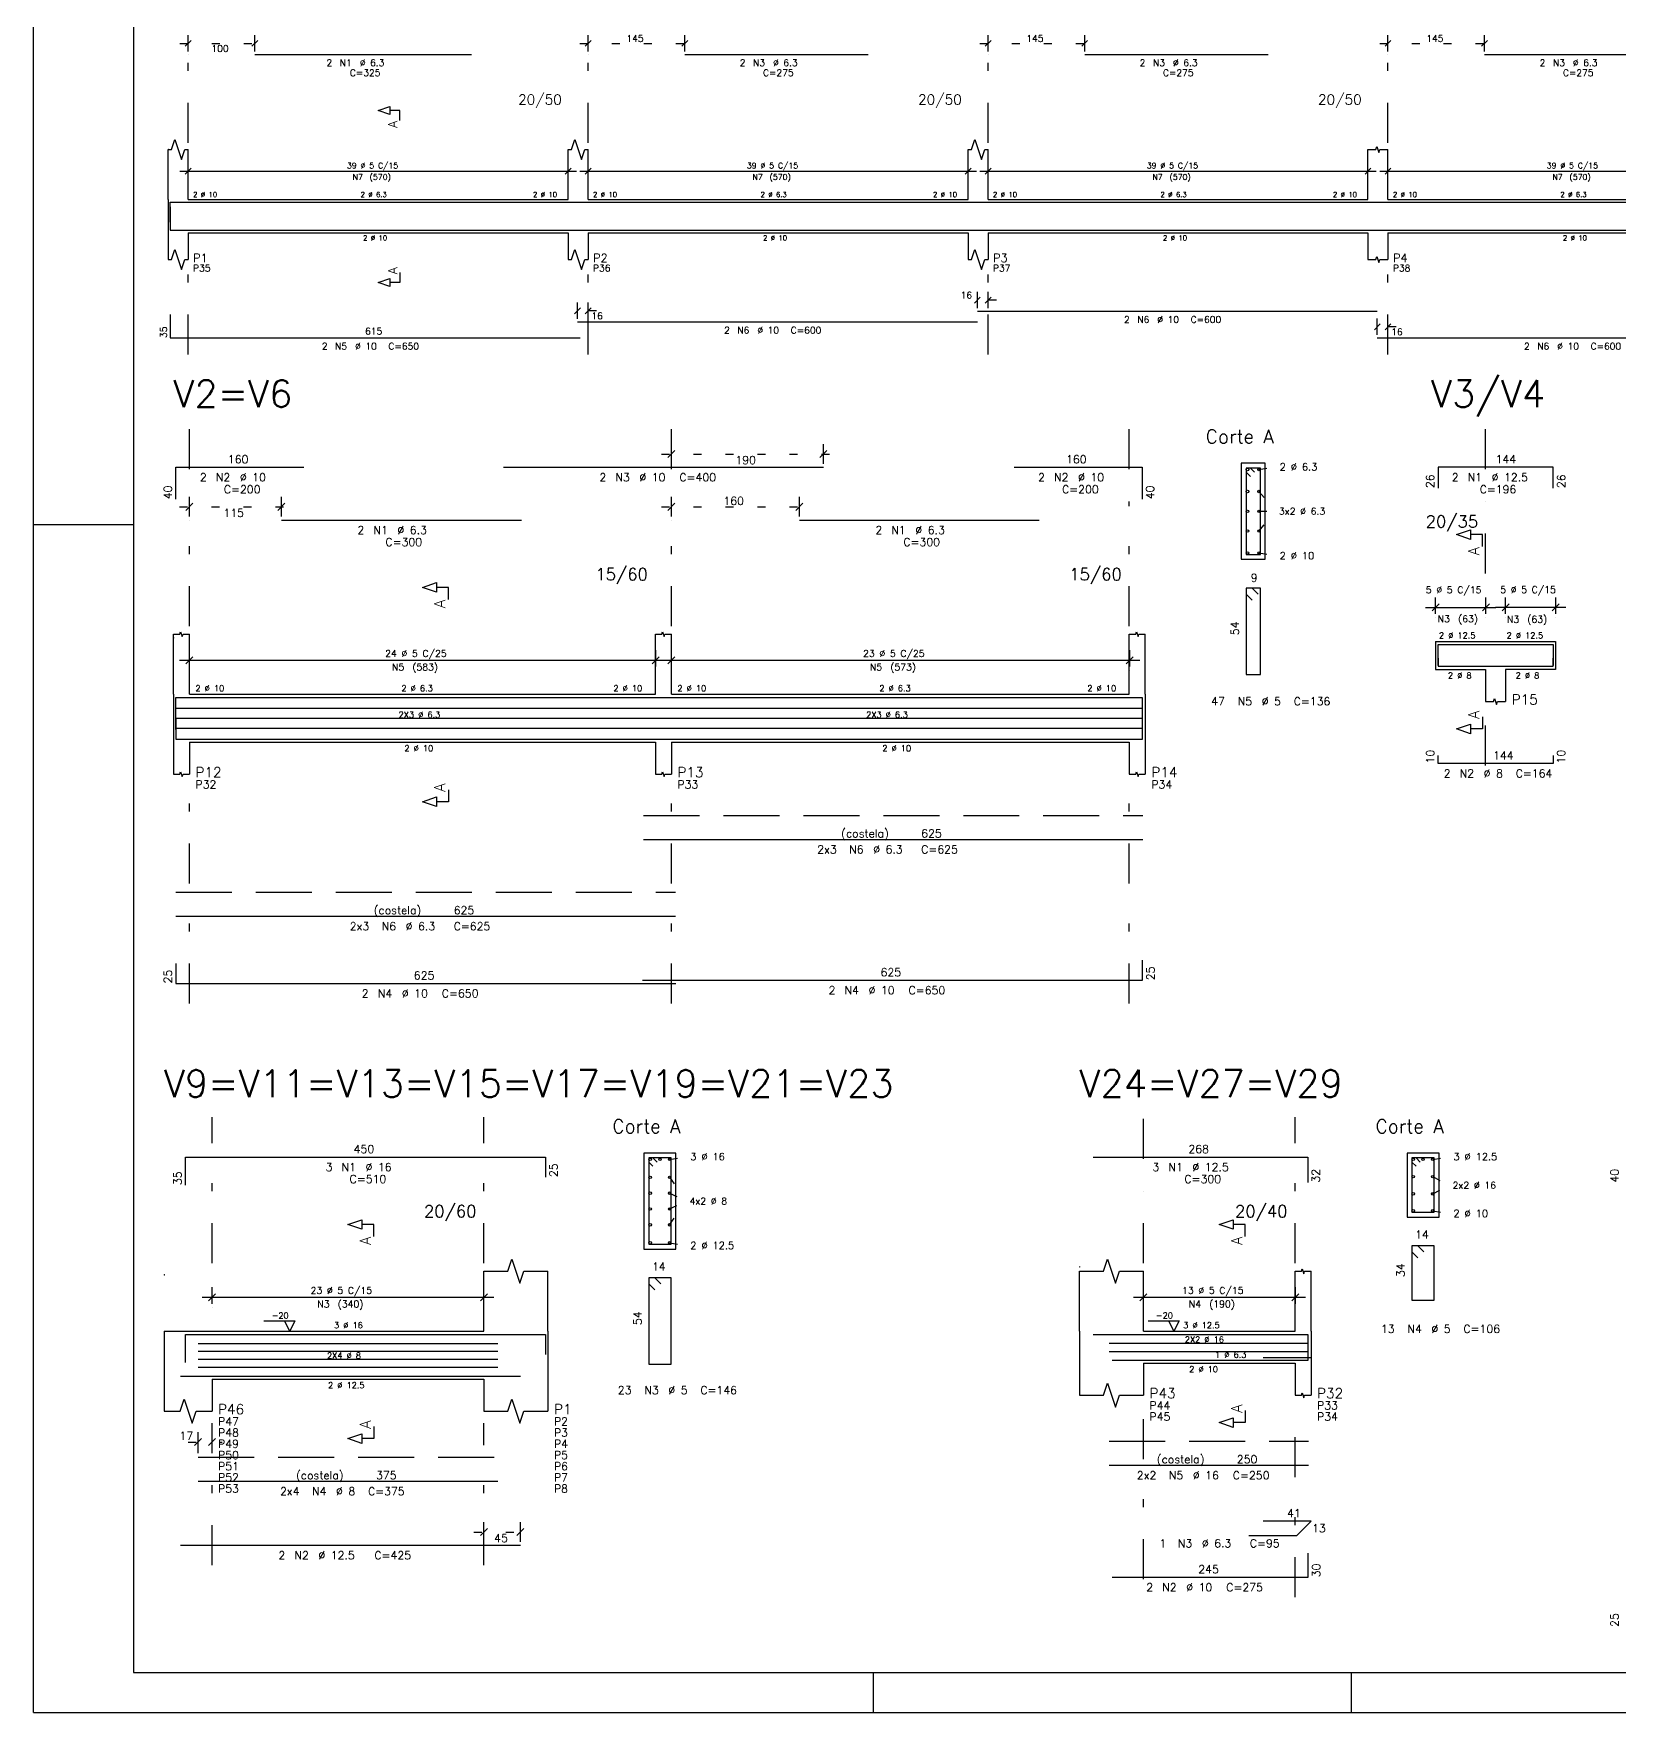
# Model space of a CAD drawing. Extents: x 797 to 1056, y -75 to 15.
# Drawn here: x 908.06 to 927.89, y -26.56 to -5.58 of the extents above; entities that cross this region are included whole.
import ezdxf

# ---------------------------------------------------------------- set-up
doc = ezdxf.new("R2010")
doc.units = 0
doc.header["$MEASUREMENT"] = 0
for name, pattern in [('ESTILO_TQS_0001', [1, 0.7, -0.3]), ('ESTILO_TQS_0002', [0.4, 0.1, -0.3]), ('ESTILO_TQS_0003', [1.5, 0.5, -0.4, 0.1, -0.5])]:
    doc.linetypes.add(name, pattern=pattern)
for name, color, linetype in [('06', 6, 'CONTINUOUS'), ('1', 2, 'CONTINUOUS'), ('13', 13, 'CONTINUOUS'), ('2', 4, 'CONTINUOUS'), ('3', 8, 'CONTINUOUS'), ('4', 1, 'CONTINUOUS'), ('5', 5, 'CONTINUOUS'), ('8', 8, 'CONTINUOUS'), ('CERCADURA', 7, 'CONTINUOUS')]:
    doc.layers.add(name, color=color, linetype=linetype)
doc.styles.get("Standard").update_dxf_attribs({"font": 'ROMANS.SHX'})

msp = doc.modelspace()

# ---------------------------------------------------------------- linework, layer by layer
at = {"layer": '06'}
for p, q in [((909.31, 14.987), (909.31, -26.063)), ((909.31, -26.063), (967.01, -26.063))]:
    msp.add_line(p, q, dxfattribs=at)
at = {"layer": '1', "linetype": 'Continuous'}
for p, q in [((909.743, -7.653), (909.743, -7.028)), ((909.993, -7.653), (909.993, -7.028)), ((914.743, -7.653), (914.743, -7.028)), ((914.993, -7.653), (914.993, -7.028)), ((919.743, -7.653), (919.743, -7.028)), ((919.993, -7.653), (919.993, -7.028)), ((924.743, -7.653), (924.743, -7.028)), ((924.993, -7.653), (924.993, -7.028)), ((909.743, -7.653), (909.743, -8.069)), ((909.993, -7.653), (914.743, -7.653)), ((914.993, -7.653), (919.743, -7.653)), ((919.993, -7.653), (924.743, -7.653)), ((924.993, -7.653), (929.743, -7.653)), ((909.743, -8.069), (909.743, -8.403)), ((909.993, -8.069), (914.743, -8.069)), ((909.993, -8.069), (909.993, -8.403)), ((914.743, -8.069), (914.743, -8.403)), ((914.993, -8.069), (919.743, -8.069)), ((914.993, -8.069), (914.993, -8.403)), ((919.743, -8.069), (919.743, -8.403)), ((919.993, -8.069), (924.743, -8.069)), ((919.993, -8.069), (919.993, -8.403)), ((924.743, -8.069), (924.743, -8.403)), ((924.993, -8.069), (929.743, -8.069)), ((924.993, -8.069), (924.993, -8.403)), ((923.459, -10.949), (923.159, -10.949)), ((923.159, -10.949), (923.159, -12.149)), ((923.459, -12.149), (923.459, -10.949)), ((923.159, -12.149), (923.459, -12.149)), ((909.809, -13.836), (909.809, -13.086)), ((910.009, -13.836), (910.009, -13.086)), ((915.834, -13.836), (915.834, -13.086)), ((916.034, -13.836), (916.034, -13.086)), ((921.759, -13.836), (921.759, -13.086)), ((921.959, -13.836), (921.959, -13.086)), ((925.588, -13.176), (925.588, -13.526)), ((925.588, -13.176), (926.214, -13.176)), ((926.214, -13.176), (927.089, -13.176)), ((927.089, -13.176), (927.089, -13.526)), ((925.588, -13.526), (926.214, -13.526)), ((926.214, -13.526), (926.214, -13.926)), ((926.464, -13.526), (926.464, -13.526)), ((926.464, -13.526), (926.464, -13.926)), ((927.089, -13.526), (926.464, -13.526)), ((909.809, -13.836), (909.809, -14.436)), ((910.009, -13.836), (915.834, -13.836)), ((916.034, -13.836), (921.759, -13.836)), ((921.959, -13.836), (921.959, -14.436)), ((909.809, -14.436), (909.809, -14.836)), ((910.009, -14.436), (915.834, -14.436)), ((910.009, -14.436), (910.009, -14.836)), ((915.834, -14.436), (915.834, -14.836)), ((916.034, -14.436), (921.759, -14.436)), ((916.034, -14.436), (916.034, -14.836)), ((921.759, -14.436), (921.759, -14.836)), ((921.959, -14.436), (921.959, -14.836)), ((916.091, -19.571), (915.691, -19.571)), ((915.691, -19.571), (915.691, -20.771)), ((916.091, -20.771), (916.091, -19.571)), ((925.631, -19.571), (925.231, -19.571)), ((925.231, -19.571), (925.231, -20.371)), ((925.631, -20.371), (925.631, -19.571)), ((925.231, -20.371), (925.631, -20.371)), ((915.691, -20.771), (916.091, -20.771)), ((913.691, -21.799), (913.691, -21.049)), ((914.491, -21.799), (914.491, -21.049)), ((921.136, -21.799), (921.136, -21.049)), ((921.936, -21.799), (921.936, -21.049)), ((923.831, -21.799), (923.831, -21.049)), ((924.031, -21.799), (924.031, -21.049)), ((909.691, -21.799), (909.691, -22.399)), ((909.691, -21.799), (910.291, -21.799)), ((910.291, -21.799), (913.691, -21.799)), ((914.491, -21.799), (914.491, -22.399)), ((921.136, -21.799), (921.136, -22.199)), ((921.936, -21.799), (923.831, -21.799)), ((924.031, -21.799), (924.031, -22.199)), ((921.136, -22.199), (921.136, -22.599)), ((921.936, -22.199), (923.831, -22.199)), ((921.936, -22.199), (921.936, -22.599)), ((923.831, -22.199), (923.831, -22.599)), ((924.031, -22.199), (924.031, -22.599)), ((909.691, -22.399), (909.691, -22.799)), ((910.291, -22.399), (913.691, -22.399)), ((910.291, -22.399), (910.291, -22.799)), ((913.691, -22.399), (913.691, -22.799)), ((914.491, -22.399), (914.491, -22.799))]:
    msp.add_line(p, q, dxfattribs=at)
for points in [[(912.639, -6.665), (912.639, -6.54), (912.514, -6.54), (912.514, -6.59), (912.368, -6.54), (912.514, -6.49), (912.514, -6.54)], [(909.743, -7.028), (909.784, -7.028), (909.826, -6.903), (909.909, -7.153), (909.951, -7.028), (909.993, -7.028)], [(914.743, -7.028), (914.784, -7.028), (914.826, -6.903), (914.909, -7.153), (914.951, -7.028), (914.993, -7.028)], [(919.743, -7.028), (919.784, -7.028), (919.826, -6.903), (919.909, -7.153), (919.951, -7.028), (919.993, -7.028)], [(924.743, -7.028), (924.843, -7.028), (924.855, -6.99), (924.88, -7.065), (924.893, -7.028), (924.993, -7.028)], [(909.743, -8.403), (909.784, -8.403), (909.826, -8.278), (909.909, -8.528), (909.951, -8.403), (909.993, -8.403)], [(914.743, -8.403), (914.784, -8.403), (914.826, -8.278), (914.909, -8.528), (914.951, -8.403), (914.993, -8.403)], [(919.743, -8.403), (919.784, -8.403), (919.826, -8.278), (919.909, -8.528), (919.951, -8.403), (919.993, -8.403)], [(924.743, -8.403), (924.843, -8.403), (924.855, -8.365), (924.88, -8.44), (924.893, -8.403), (924.993, -8.403)], [(912.639, -8.563), (912.639, -8.688), (912.514, -8.688), (912.514, -8.738), (912.368, -8.688), (912.514, -8.638), (912.514, -8.688)], [(926.174, -11.991), (926.174, -11.841), (926.024, -11.841), (926.024, -11.901), (925.849, -11.841), (926.024, -11.781), (926.024, -11.841)], [(913.246, -12.651), (913.246, -12.501), (913.096, -12.501), (913.096, -12.561), (912.921, -12.501), (913.096, -12.441), (913.096, -12.501)], [(909.809, -13.086), (909.889, -13.086), (909.899, -13.056), (909.919, -13.116), (909.929, -13.086), (910.009, -13.086)], [(915.834, -13.086), (915.914, -13.086), (915.924, -13.056), (915.944, -13.116), (915.954, -13.086), (916.034, -13.086)], [(921.759, -13.086), (921.839, -13.086), (921.849, -13.056), (921.869, -13.116), (921.879, -13.086), (921.959, -13.086)], [(926.214, -13.926), (926.314, -13.926), (926.326, -13.889), (926.351, -13.964), (926.364, -13.926), (926.464, -13.926)], [(926.174, -14.119), (926.174, -14.269), (926.024, -14.269), (926.024, -14.329), (925.849, -14.269), (926.024, -14.209), (926.024, -14.269)], [(909.809, -14.836), (909.889, -14.836), (909.899, -14.806), (909.919, -14.866), (909.929, -14.836), (910.009, -14.836)], [(915.834, -14.836), (915.914, -14.836), (915.924, -14.806), (915.944, -14.866), (915.954, -14.836), (916.034, -14.836)], [(921.759, -14.836), (921.839, -14.836), (921.849, -14.806), (921.869, -14.866), (921.879, -14.836), (921.959, -14.836)], [(913.246, -15.029), (913.246, -15.179), (913.096, -15.179), (913.096, -15.239), (912.921, -15.179), (913.096, -15.119), (913.096, -15.179)], [(912.316, -20.614), (912.316, -20.464), (912.166, -20.464), (912.166, -20.524), (911.991, -20.464), (912.166, -20.404), (912.166, -20.464)], [(923.208, -20.614), (923.208, -20.464), (923.058, -20.464), (923.058, -20.524), (922.883, -20.464), (923.058, -20.404), (923.058, -20.464)], [(913.691, -21.049), (913.991, -21.049), (914.041, -20.899), (914.141, -21.199), (914.191, -21.049), (914.491, -21.049)], [(921.136, -21.049), (921.436, -21.049), (921.486, -20.899), (921.586, -21.199), (921.636, -21.049), (921.936, -21.049)], [(923.831, -21.049), (923.911, -21.049), (923.921, -21.019), (923.941, -21.079), (923.951, -21.049), (924.031, -21.049)], [(921.136, -22.599), (921.436, -22.599), (921.486, -22.449), (921.586, -22.749), (921.636, -22.599), (921.936, -22.599)], [(909.691, -22.799), (909.891, -22.799), (909.941, -22.649), (910.041, -22.949), (910.091, -22.799), (910.291, -22.799)], [(913.691, -22.799), (913.991, -22.799), (914.041, -22.649), (914.141, -22.949), (914.191, -22.799), (914.491, -22.799)], [(923.831, -22.599), (923.911, -22.599), (923.921, -22.569), (923.941, -22.629), (923.951, -22.599), (924.031, -22.599)], [(923.208, -22.791), (923.208, -22.941), (923.058, -22.941), (923.058, -23.001), (922.883, -22.941), (923.058, -22.881), (923.058, -22.941)], [(912.316, -22.991), (912.316, -23.141), (912.166, -23.141), (912.166, -23.201), (911.991, -23.141), (912.166, -23.081), (912.166, -23.141)]]:
    msp.add_lwpolyline(points, dxfattribs=at)
at = {"layer": '13', "linetype": 'Continuous'}
for centre in [(923.237, -11.027), (923.38, -11.027), (923.237, -11.301), (923.38, -11.301), (923.237, -11.549), (923.38, -11.549), (923.237, -11.796), (923.38, -11.796), (923.237, -12.07), (923.38, -12.07), (915.769, -19.65), (915.891, -19.65), (916.012, -19.65), (925.309, -19.65), (925.431, -19.65), (925.552, -19.65), (915.769, -19.874), (916.012, -19.874), (925.309, -19.866), (925.552, -19.866), (915.769, -20.072), (916.012, -20.072), (925.309, -20.081), (925.552, -20.081), (915.769, -20.27), (916.012, -20.27), (925.309, -20.293), (925.552, -20.293), (915.769, -20.468), (916.012, -20.468), (915.769, -20.693), (916.012, -20.693)]:
    msp.add_circle(centre, 0.016, dxfattribs=at)
at = {"layer": '2', "linetype": 'Continuous'}
for p, q in [((909.956, -5.737), (910.03, -5.664)), ((909.993, -5.801), (909.993, -5.596)), ((910.789, -5.737), (910.863, -5.664)), ((910.826, -5.801), (910.826, -5.596)), ((914.956, -5.737), (915.03, -5.664)), ((914.993, -5.801), (914.993, -5.596)), ((916.164, -5.737), (916.238, -5.664)), ((916.201, -5.801), (916.201, -5.596)), ((919.956, -5.737), (920.03, -5.664)), ((919.993, -5.801), (919.993, -5.596)), ((921.164, -5.737), (921.238, -5.664)), ((921.201, -5.801), (921.201, -5.596)), ((924.956, -5.737), (925.03, -5.664)), ((924.993, -5.801), (924.993, -5.596)), ((926.164, -5.737), (926.238, -5.664)), ((926.201, -5.801), (926.201, -5.596)), ((909.993, -5.842), (909.993, -5.842)), ((910.826, -5.842), (910.826, -5.842)), ((914.993, -5.842), (914.993, -5.842)), ((916.201, -5.842), (916.201, -5.842)), ((919.993, -5.842), (919.993, -5.842)), ((921.201, -5.842), (921.201, -5.842)), ((924.993, -5.842), (924.993, -5.842)), ((926.201, -5.842), (926.201, -5.842)), ((909.889, -7.298), (914.847, -7.298)), ((909.956, -7.335), (910.03, -7.262)), ((909.993, -7.365), (909.993, -7.194)), ((914.706, -7.335), (914.78, -7.262)), ((914.743, -7.365), (914.743, -7.194)), ((914.889, -7.298), (919.847, -7.298)), ((914.956, -7.335), (915.03, -7.262)), ((914.993, -7.365), (914.993, -7.194)), ((919.706, -7.335), (919.78, -7.262)), ((919.743, -7.365), (919.743, -7.194)), ((919.889, -7.298), (924.847, -7.298)), ((919.956, -7.335), (920.03, -7.262)), ((919.993, -7.365), (919.993, -7.194)), ((924.706, -7.335), (924.78, -7.262)), ((924.743, -7.365), (924.743, -7.194)), ((924.889, -7.298), (929.847, -7.298)), ((924.956, -7.335), (925.03, -7.262)), ((924.993, -7.365), (924.993, -7.194)), ((909.993, -7.407), (909.993, -7.407)), ((914.743, -7.407), (914.743, -7.407)), ((914.993, -7.407), (914.993, -7.407)), ((919.743, -7.407), (919.743, -7.407)), ((919.993, -7.407), (919.993, -7.407)), ((924.743, -7.407), (924.743, -7.407)), ((924.993, -7.407), (924.993, -7.407)), ((909.768, -7.936), (909.768, -7.686)), ((909.768, -7.686), (911.184, -7.686)), ((909.768, -7.744), (909.768, -8.036)), ((910.826, -7.686), (913.534, -7.686)), ((913.198, -7.686), (916.532, -7.686)), ((916.201, -7.686), (918.493, -7.686)), ((918.199, -7.686), (921.532, -7.686)), ((921.201, -7.686), (923.493, -7.686)), ((923.198, -7.686), (926.532, -7.686)), ((926.201, -7.686), (928.493, -7.686)), ((909.768, -8.036), (914.893, -8.036)), ((914.859, -8.036), (919.859, -8.036)), ((919.859, -8.036), (924.859, -8.036)), ((924.859, -8.036), (929.859, -8.036)), ((919.859, -9.011), (919.859, -8.807)), ((919.993, -9.011), (919.993, -8.807)), ((914.896, -9.007), (914.823, -9.081)), ((914.859, -9.144), (914.859, -8.94)), ((915.03, -9.007), (914.956, -9.081)), ((914.993, -9.144), (914.993, -8.94)), ((919.896, -8.874), (919.823, -8.948)), ((920.03, -8.874), (919.956, -8.948)), ((914.859, -9.186), (914.859, -9.186)), ((914.993, -9.186), (914.993, -9.186)), ((919.859, -9.053), (919.859, -9.053)), ((919.993, -9.053), (919.993, -9.053)), ((924.896, -9.207), (924.823, -9.281)), ((924.859, -9.344), (924.859, -9.14)), ((925.03, -9.207), (924.956, -9.281)), ((924.993, -9.344), (924.993, -9.14)), ((924.859, -9.386), (924.859, -9.386)), ((924.993, -9.386), (924.993, -9.386)), ((915.99, -10.878), (916.078, -10.789)), ((916.034, -10.954), (916.034, -10.709)), ((917.89, -10.878), (917.978, -10.789)), ((917.934, -10.954), (917.934, -10.709)), ((916.034, -11.004), (916.034, -11.004)), ((917.934, -11.004), (917.934, -11.004)), ((909.965, -11.538), (910.053, -11.449)), ((910.009, -11.614), (910.009, -11.369)), ((911.115, -11.538), (911.203, -11.449)), ((911.159, -11.614), (911.159, -11.369)), ((915.99, -11.538), (916.078, -11.449)), ((916.034, -11.614), (916.034, -11.369)), ((917.59, -11.538), (917.678, -11.449)), ((917.634, -11.614), (917.634, -11.369)), ((910.009, -11.664), (910.009, -11.664)), ((911.159, -11.664), (911.159, -11.664)), ((916.034, -11.664), (916.034, -11.664)), ((917.634, -11.664), (917.634, -11.664)), ((925.463, -12.751), (926.343, -12.751)), ((925.544, -12.795), (925.632, -12.707)), ((925.588, -12.831), (925.588, -12.626)), ((926.174, -12.795), (926.262, -12.707)), ((926.218, -12.831), (926.218, -12.626)), ((927.215, -12.751), (926.339, -12.751)), ((926.508, -12.707), (926.419, -12.795)), ((926.464, -12.831), (926.464, -12.626)), ((927.134, -12.707), (927.045, -12.795)), ((927.09, -12.831), (927.09, -12.626)), ((925.588, -12.881), (925.588, -12.881)), ((926.218, -12.881), (926.218, -12.881)), ((926.464, -12.881), (926.464, -12.881)), ((927.09, -12.881), (927.09, -12.881)), ((909.884, -13.411), (915.964, -13.411)), ((909.965, -13.455), (910.053, -13.367)), ((910.009, -13.491), (910.009, -13.286)), ((915.795, -13.455), (915.883, -13.367)), ((915.839, -13.491), (915.839, -13.286)), ((915.909, -13.411), (921.889, -13.411)), ((915.99, -13.455), (916.078, -13.367)), ((916.034, -13.491), (916.034, -13.286)), ((921.72, -13.455), (921.808, -13.367)), ((921.764, -13.491), (921.764, -13.286)), ((910.009, -13.541), (910.009, -13.541)), ((915.839, -13.541), (915.839, -13.541)), ((916.034, -13.541), (916.034, -13.541)), ((921.764, -13.541), (921.764, -13.541)), ((909.839, -14.276), (909.839, -13.876)), ((909.839, -13.876), (911.439, -13.876)), ((909.839, -14.012), (916.084, -14.012)), ((911.159, -13.876), (914.159, -13.876)), ((913.934, -13.876), (917.934, -13.876)), ((915.684, -14.012), (921.929, -14.012)), ((917.634, -13.876), (920.634, -13.876)), ((920.318, -13.876), (921.918, -13.876)), ((921.918, -13.876), (921.918, -14.276)), ((909.839, -14.136), (916.084, -14.136)), ((909.839, -14.146), (909.839, -14.396)), ((909.839, -14.26), (916.084, -14.26)), ((915.684, -14.136), (921.929, -14.136)), ((915.684, -14.26), (921.929, -14.26)), ((921.924, -14.396), (921.924, -14.146)), ((909.839, -14.396), (916.089, -14.396)), ((915.674, -14.396), (921.924, -14.396)), ((910.166, -21.374), (913.816, -21.374)), ((910.247, -21.418), (910.335, -21.329)), ((910.291, -21.454), (910.291, -21.249)), ((913.647, -21.418), (913.735, -21.329)), ((913.691, -21.454), (913.691, -21.249)), ((921.811, -21.374), (923.961, -21.374)), ((921.892, -21.418), (921.98, -21.329)), ((921.936, -21.454), (921.936, -21.249)), ((923.792, -21.418), (923.88, -21.329)), ((923.836, -21.454), (923.836, -21.249)), ((910.291, -21.504), (910.291, -21.504)), ((913.691, -21.504), (913.691, -21.504)), ((921.936, -21.504), (921.936, -21.504)), ((923.836, -21.504), (923.836, -21.504)), ((910.94, -21.67), (911.327, -21.67)), ((921.995, -21.67), (922.382, -21.67)), ((909.961, -22.189), (909.961, -21.839)), ((909.961, -21.839), (914.461, -21.839)), ((910.117, -21.95), (913.865, -21.95)), ((914.461, -21.839), (914.461, -22.089)), ((921.306, -21.839), (923.99, -21.839)), ((921.506, -21.946), (924.001, -21.946)), ((923.99, -21.839), (923.99, -22.159)), ((923.996, -22.159), (923.996, -21.859)), ((910.117, -22.049), (913.865, -22.049)), ((910.117, -22.148), (913.865, -22.148)), ((921.506, -22.053), (924.001, -22.053)), ((921.546, -22.159), (923.996, -22.159)), ((924.031, -22.129), (923.431, -22.129)), ((909.896, -22.359), (914.146, -22.359)), ((910.117, -22.247), (913.865, -22.247)), ((910.117, -23.324), (910.117, -23.059)), ((910.291, -23.324), (910.291, -23.059)), ((910.073, -23.228), (910.161, -23.139)), ((910.247, -23.228), (910.335, -23.139)), ((910.117, -23.374), (910.117, -23.374)), ((910.291, -23.374), (910.291, -23.374)), ((913.647, -24.353), (913.735, -24.264)), ((913.691, -24.429), (913.691, -24.184)), ((914.102, -24.353), (914.19, -24.264)), ((914.146, -24.429), (914.146, -24.184)), ((913.691, -24.479), (913.691, -24.479)), ((914.146, -24.479), (914.146, -24.479))]:
    msp.add_line(p, q, dxfattribs=at)
at = {"layer": '2', "linetype": 'ESTILO_TQS_0002'}
for p, q in [((909.889, -5.701), (910.93, -5.701)), ((914.889, -5.701), (916.305, -5.701)), ((919.889, -5.701), (921.305, -5.701)), ((924.889, -5.701), (926.305, -5.701)), ((920.097, -8.911), (919.755, -8.911)), ((915.097, -9.044), (914.755, -9.044)), ((925.097, -9.244), (924.755, -9.244)), ((915.909, -10.834), (918.059, -10.834)), ((909.884, -11.494), (911.284, -11.494)), ((915.909, -11.494), (917.759, -11.494)), ((909.992, -23.184), (910.416, -23.184)), ((913.566, -24.309), (914.271, -24.309))]:
    msp.add_line(p, q, dxfattribs=at)
at = {"layer": '2', "linetype": 'Continuous'}
for points in [[(923.325, -11.062), (923.272, -11.009), (923.219, -11.009), (923.219, -12.089), (923.399, -12.089), (923.399, -11.009), (923.219, -11.009), (923.219, -11.062), (923.272, -11.115)], [(925.619, -13.476), (925.619, -13.216), (926.339, -13.216), (927.059, -13.216), (927.059, -13.476)], [(925.621, -13.386), (925.621, -13.486), (926.441, -13.486), (927.057, -13.486), (927.057, -13.386)], [(915.857, -19.684), (915.804, -19.631), (915.751, -19.631), (915.751, -20.711), (916.031, -20.711), (916.031, -19.631), (915.751, -19.631), (915.751, -19.684), (915.804, -19.737)], [(925.397, -19.684), (925.344, -19.631), (925.291, -19.631), (925.291, -20.311), (925.571, -20.311), (925.571, -19.631), (925.291, -19.631), (925.291, -19.684), (925.344, -19.737)], [(911.262, -21.799), (911.198, -21.67), (911.327, -21.67), (911.262, -21.799)], [(922.317, -21.799), (922.253, -21.67), (922.382, -21.67), (922.317, -21.799)]]:
    msp.add_lwpolyline(points, dxfattribs=at)
at = {"layer": '3', "linetype": 'ESTILO_TQS_0003'}
for p, q in [((909.993, -6.944), (909.993, -5.643)), ((914.993, -6.944), (914.993, -5.643)), ((919.993, -6.944), (919.993, -5.643)), ((924.993, -6.944), (924.993, -5.643)), ((909.993, -9.59), (909.993, -8.569)), ((914.993, -9.59), (914.993, -8.569)), ((919.993, -9.59), (919.993, -8.569)), ((924.993, -9.59), (924.993, -8.569)), ((910.009, -11.023), (910.009, -10.499)), ((916.034, -11.023), (916.034, -10.499)), ((921.759, -11.023), (921.759, -10.499)), ((926.214, -11.023), (926.214, -10.499)), ((910.009, -12.986), (910.009, -11.425)), ((916.034, -12.986), (916.034, -11.425)), ((921.759, -12.986), (921.759, -11.425)), ((926.214, -12.326), (926.214, -11.425)), ((926.214, -14.725), (926.214, -14.201)), ((910.009, -17.701), (910.009, -14.986)), ((916.034, -17.701), (916.034, -14.986)), ((921.759, -17.701), (921.759, -14.986)), ((910.291, -20.949), (910.291, -19.121)), ((913.691, -20.949), (913.691, -19.121)), ((921.936, -19.645), (921.936, -19.121)), ((923.831, -20.949), (923.831, -19.121)), ((921.936, -20.949), (921.936, -20.047)), ((921.936, -24.898), (921.936, -22.849)), ((923.831, -25.124), (923.831, -22.849)), ((910.291, -24.724), (910.291, -22.949)), ((913.691, -24.724), (913.691, -22.949))]:
    msp.add_line(p, q, dxfattribs=at)
at = {"layer": '3', "linetype": 'ESTILO_TQS_0002'}
for p, q in [((923.38, -11.027), (923.594, -10.994)), ((923.38, -11.301), (923.586, -11.549)), ((923.38, -11.796), (923.586, -11.549)), ((923.38, -11.549), (923.586, -11.549)), ((923.38, -12.07), (923.594, -12.104)), ((916.012, -19.65), (916.226, -19.616)), ((925.552, -19.65), (925.766, -19.616)), ((916.012, -19.874), (916.218, -20.171)), ((925.552, -19.866), (925.758, -19.974)), ((916.012, -20.072), (916.218, -20.171)), ((925.552, -20.081), (925.758, -19.974)), ((916.012, -20.468), (916.218, -20.171)), ((916.012, -20.27), (916.218, -20.171)), ((925.552, -20.293), (925.766, -20.326)), ((916.012, -20.693), (916.226, -20.726))]:
    msp.add_line(p, q, dxfattribs=at)
at = {"layer": '4', "linetype": 'Continuous'}
for p, q in [((910.826, -5.838), (913.534, -5.838)), ((916.201, -5.838), (918.493, -5.838)), ((921.201, -5.838), (923.493, -5.838)), ((926.201, -5.838), (928.493, -5.838)), ((909.768, -9.09), (909.768, -9.382)), ((914.859, -9.182), (919.859, -9.182)), ((919.859, -9.048), (924.859, -9.048)), ((909.768, -9.382), (914.893, -9.382)), ((924.859, -9.382), (929.859, -9.382)), ((909.839, -11.399), (909.839, -10.999)), ((909.839, -10.999), (911.439, -10.999)), ((913.934, -10.999), (917.934, -10.999)), ((920.318, -10.999), (921.918, -10.999)), ((921.918, -10.999), (921.918, -11.399)), ((911.159, -11.659), (914.159, -11.659)), ((917.634, -11.659), (920.634, -11.659)), ((909.839, -17.201), (909.839, -17.451)), ((921.924, -17.411), (921.924, -17.161)), ((915.674, -17.411), (921.924, -17.411)), ((909.839, -17.451), (916.089, -17.451)), ((909.961, -19.971), (909.961, -19.621)), ((909.961, -19.621), (914.461, -19.621)), ((914.461, -19.621), (914.461, -19.871)), ((921.306, -19.621), (923.99, -19.621)), ((923.99, -19.621), (923.99, -19.941)), ((909.896, -24.474), (914.146, -24.474)), ((923.996, -24.874), (923.996, -24.574)), ((921.546, -24.874), (923.996, -24.874))]:
    msp.add_line(p, q, dxfattribs=at)
for points in [[(927.059, -11.259), (927.059, -10.999), (926.339, -10.999), (925.619, -10.999), (925.619, -11.259)], [(923.369, -12.584), (923.294, -12.509), (923.219, -12.509), (923.219, -13.589), (923.399, -13.589), (923.399, -12.509), (923.219, -12.509), (923.219, -12.584), (923.294, -12.659)], [(927.057, -14.601), (927.057, -14.701), (926.441, -14.701), (925.621, -14.701), (925.621, -14.601)], [(915.684, -15.651), (921.929, -15.651)], [(909.839, -16.611), (916.084, -16.611)], [(925.441, -20.806), (925.366, -20.731), (925.291, -20.731), (925.291, -21.411), (925.571, -21.411), (925.571, -20.731), (925.291, -20.731), (925.291, -20.806), (925.366, -20.881)], [(915.901, -21.206), (915.826, -21.131), (915.751, -21.131), (915.751, -22.211), (916.031, -22.211), (916.031, -21.131), (915.751, -21.131), (915.751, -21.206), (915.826, -21.281)], [(921.506, -23.474), (924.001, -23.474)], [(910.117, -23.674), (913.865, -23.674)], [(923.254, -24.35), (923.854, -24.35), (924.031, -24.174), (923.431, -24.174)]]:
    msp.add_lwpolyline(points, dxfattribs=at)
at = {"layer": '8', "linetype": 'ESTILO_TQS_0001'}
for points in [[(915.684, -15.351), (921.929, -15.351)], [(909.839, -16.311), (916.084, -16.311)], [(921.506, -23.174), (924.001, -23.174)], [(910.117, -23.374), (913.865, -23.374)]]:
    msp.add_lwpolyline(points, dxfattribs=at)
at = {"layer": 'CERCADURA'}
for p, q in [((908.06, -26.563), (908.06, 15.487)), ((908.06, -11.713), (909.31, -11.713)), ((918.56, -26.563), (918.56, -26.063)), ((924.535, -26.563), (924.535, -26.063)), ((908.06, -26.563), (967.51, -26.563))]:
    msp.add_line(p, q, dxfattribs=at)

# ---------------------------------------------------------------- texts
at = {"layer": '1', "linetype": 'Continuous'}
for s, height, p in [('2', 0.0833, (911.722, -5.984)), ('N1', 0.0833, (911.889, -5.984)), ('C=325', 0.0833, (912.014, -6.109)), ('%%c 6.3', 0.0833, (912.139, -5.984)), ('2', 0.0833, (916.889, -5.984)), ('N3', 0.0833, (917.055, -5.984)), ('C=275', 0.0833, (917.18, -6.109)), ('%%c 6.3', 0.0833, (917.305, -5.984)), ('2', 0.0833, (921.889, -5.984)), ('N3', 0.0833, (922.055, -5.984)), ('C=275', 0.0833, (922.18, -6.109)), ('%%c 6.3', 0.0833, (922.305, -5.984)), ('2', 0.0833, (926.889, -5.984)), ('N3', 0.0833, (927.055, -5.984)), ('C=275', 0.0833, (927.18, -6.109)), ('%%c 6.3', 0.0833, (927.305, -5.984)), ('20/50', 0.125, (914.118, -6.465)), ('20/50', 0.125, (919.118, -6.465)), ('20/50', 0.125, (924.118, -6.465)), ('2', 0.00708, (909.743, -7.028)), ('2 %%c 10', 0.0625, (910.055, -7.621)), ('2 %%c 6.3', 0.0625, (912.149, -7.621)), ('2 %%c 10', 0.0625, (914.305, -7.621)), ('2 %%c 10', 0.0625, (915.055, -7.621)), ('2 %%c 6.3', 0.0625, (917.149, -7.621)), ('2 %%c 10', 0.0625, (919.305, -7.621)), ('2 %%c 10', 0.0625, (920.055, -7.621)), ('2 %%c 6.3', 0.0625, (922.149, -7.621)), ('2 %%c 10', 0.0625, (924.305, -7.621)), ('2 %%c 10', 0.0625, (925.055, -7.621)), ('2 %%c 6.3', 0.0625, (927.149, -7.621)), ('2 %%c 10', 0.0625, (912.18, -8.163)), ('2 %%c 10', 0.0625, (917.18, -8.163)), ('2 %%c 10', 0.0625, (922.18, -8.163)), ('2 %%c 10', 0.0625, (927.18, -8.163)), ('P1', 0.1042, (910.055, -8.434)), ('P2', 0.1042, (915.055, -8.434)), ('P3', 0.1042, (920.055, -8.434)), ('P4', 0.1042, (925.055, -8.434)), ('P35', 0.0833, (910.055, -8.551)), ('P36', 0.0833, (915.055, -8.551)), ('P37', 0.0833, (920.055, -8.551)), ('P38', 0.0833, (925.055, -8.551)), ('2', 0.0833, (921.693, -9.194)), ('N6', 0.0833, (921.859, -9.194)), ('%%c 10', 0.0833, (922.109, -9.194)), ('C=600', 0.0833, (922.526, -9.194)), ('615', 0.0833, (912.205, -9.34)), ('2', 0.0833, (916.693, -9.328)), ('N6', 0.0833, (916.859, -9.328)), ('%%c 10', 0.0833, (917.109, -9.328)), ('C=600', 0.0833, (917.526, -9.328)), ('2', 0.0833, (911.664, -9.528)), ('N5', 0.0833, (911.83, -9.528)), ('%%c 10', 0.0833, (912.08, -9.528)), ('C=650', 0.0833, (912.497, -9.528)), ('2', 0.0833, (926.693, -9.528)), ('N6', 0.0833, (926.859, -9.528)), ('%%c 10', 0.0833, (927.109, -9.528)), ('C=600', 0.0833, (927.526, -9.528)), ('Corte A', 0.17, (922.714, -10.699)), ('160', 0.1, (910.489, -10.949)), ('160', 0.1, (920.968, -10.949)), ('144', 0.1, (926.338, -10.949)), ('2', 0.1, (910.139, -11.174)), ('N2', 0.1, (910.339, -11.174)), ('%%c 10', 0.1, (910.639, -11.174)), ('2', 0.1, (915.134, -11.174)), ('N3', 0.1, (915.334, -11.174)), ('%%c 10', 0.1, (915.634, -11.174)), ('C=400', 0.1, (916.134, -11.174)), ('2', 0.1, (920.618, -11.174)), ('N2', 0.1, (920.818, -11.174)), ('%%c 10', 0.1, (921.118, -11.174)), ('2', 0.1, (925.789, -11.174)), ('N1', 0.1, (925.989, -11.174)), ('%%c 12.5', 0.1, (926.289, -11.174)), ('C=200', 0.1, (910.439, -11.324)), ('C=200', 0.1, (920.918, -11.324)), ('C=196', 0.1, (926.139, -11.324)), ('2', 0.1, (912.109, -11.834)), ('N1', 0.1, (912.309, -11.834)), ('%%c 6.3', 0.1, (912.609, -11.834)), ('2', 0.1, (918.584, -11.834)), ('N1', 0.1, (918.784, -11.834)), ('%%c 6.3', 0.1, (919.084, -11.834)), ('20/35', 0.15, (925.464, -11.751)), ('C=300', 0.1, (912.459, -11.984)), ('C=300', 0.1, (918.934, -11.984)), ('15/60', 0.15, (915.084, -12.411)), ('15/60', 0.15, (921.009, -12.411)), ('2', 0.0085, (909.809, -13.136)), ('2 %%c 12.5', 0.075, (925.63, -13.139)), ('2 %%c 12.5', 0.075, (926.476, -13.139)), ('2 %%c 8', 0.075, (925.742, -13.639)), ('2 %%c 8', 0.075, (926.589, -13.639)), ('2 %%c 10', 0.075, (910.084, -13.799)), ('2 %%c 6.3', 0.075, (912.659, -13.799)), ('2 %%c 10', 0.075, (915.309, -13.799)), ('2 %%c 10', 0.075, (916.109, -13.799)), ('2 %%c 6.3', 0.075, (918.634, -13.799)), ('2 %%c 10', 0.075, (921.234, -13.799)), ('P15', 0.125, (926.539, -13.964)), ('2X3 %%c 6.3', 0.075, (912.624, -14.129)), ('2X3 %%c 6.3', 0.075, (918.469, -14.129)), (' 47', 0.1, (922.714, -13.974)), ('N5', 0.1, (923.114, -13.974)), ('%%c 5', 0.1, (923.414, -13.974)), ('C=136', 0.1, (923.814, -13.974)), ('2 %%c 10', 0.075, (912.696, -14.549)), ('2 %%c 10', 0.075, (918.671, -14.549)), ('144', 0.1, (926.307, -14.651)), ('P12', 0.125, (910.084, -14.874)), ('P13', 0.125, (916.109, -14.874)), ('P14', 0.125, (922.034, -14.874)), ('2', 0.1, (925.689, -14.876)), ('N2', 0.1, (925.889, -14.876)), ('%%c 8', 0.1, (926.189, -14.876)), ('C=164', 0.1, (926.589, -14.876)), ('P32', 0.1, (910.084, -15.014)), ('P33', 0.1, (916.109, -15.014)), ('P34', 0.1, (922.034, -15.014)), ('(costela)', 0.1, (918.157, -15.626)), ('625', 0.1, (919.157, -15.626)), ('2x3', 0.1, (917.857, -15.826)), ('N6', 0.1, (918.257, -15.826)), ('%%c 6.3', 0.1, (918.557, -15.826)), ('C=625', 0.1, (919.157, -15.826)), ('(costela)', 0.1, (912.312, -16.586)), ('625', 0.1, (913.312, -16.586)), ('2x3', 0.1, (912.012, -16.786)), ('N6', 0.1, (912.412, -16.786)), ('%%c 6.3', 0.1, (912.712, -16.786)), ('C=625', 0.1, (913.312, -16.786)), ('625', 0.1, (912.814, -17.401)), ('625', 0.1, (918.649, -17.361)), ('2', 0.1, (912.164, -17.626)), ('N4', 0.1, (912.364, -17.626)), ('%%c 10', 0.1, (912.664, -17.626)), ('C=650', 0.1, (913.164, -17.626)), ('2', 0.1, (917.999, -17.586)), ('N4', 0.1, (918.199, -17.586)), ('%%c 10', 0.1, (918.499, -17.586)), ('C=650', 0.1, (918.999, -17.586)), ('Corte A', 0.17, (915.296, -19.321)), ('Corte A', 0.17, (924.836, -19.321)), ('450', 0.1, (912.061, -19.571)), ('268', 0.1, (922.498, -19.571)), ('3', 0.1, (911.711, -19.796)), ('N1', 0.1, (911.911, -19.796)), ('%%c 16', 0.1, (912.211, -19.796)), ('3', 0.1, (922.048, -19.796)), ('N1', 0.1, (922.248, -19.796)), ('%%c 12.5', 0.1, (922.548, -19.796)), ('C=510', 0.1, (912.011, -19.946)), ('C=300', 0.1, (922.448, -19.946)), ('20/60', 0.15, (912.941, -20.374)), ('20/40', 0.15, (923.081, -20.374)), ('8', 0.0085, (909.691, -21.099)), ('3', 0.0085, (921.136, -20.999)), ('3 %%c 16', 0.075, (911.816, -21.761)), ('3 %%c 12.5', 0.075, (922.433, -21.761)), (' 13', 0.1, (924.836, -21.819)), ('N4', 0.1, (925.236, -21.819)), ('%%c 5', 0.1, (925.536, -21.819)), ('C=106', 0.1, (925.936, -21.819)), ('2X2 %%c 16', 0.075, (922.453, -21.939)), ('2X4 %%c 8', 0.075, (911.729, -22.141)), ('2 %%c 10', 0.075, (922.508, -22.311)), ('1 %%c 6.3', 0.075, (922.831, -22.129)), ('2 %%c 12.5', 0.075, (911.741, -22.511)), (' 23', 0.1, (915.296, -22.585)), ('N3', 0.1, (915.696, -22.585)), ('%%c 5', 0.1, (915.996, -22.585)), ('C=146', 0.1, (916.396, -22.585)), ('P43', 0.125, (922.011, -22.636)), ('P32', 0.125, (924.106, -22.636)), ('P46', 0.125, (910.366, -22.836)), ('P1', 0.125, (914.566, -22.836)), ('P44', 0.1, (922.011, -22.776)), ('P45', 0.1, (922.011, -22.916)), ('P33', 0.1, (924.106, -22.776)), ('P34', 0.1, (924.106, -22.916)), ('P47', 0.1, (910.366, -22.976)), ('P48', 0.1, (910.366, -23.116)), ('P2', 0.1, (914.566, -22.976)), ('P3', 0.1, (914.566, -23.116)), ('P49', 0.1, (910.366, -23.256)), ('P4', 0.1, (914.566, -23.256)), ('P50', 0.1, (910.366, -23.396)), ('P51', 0.1, (910.366, -23.536)), ('P5', 0.1, (914.566, -23.396)), ('P6', 0.1, (914.566, -23.536)), ('(costela)', 0.1, (922.103, -23.449)), ('250', 0.1, (923.103, -23.449)), ('P52', 0.1, (910.366, -23.676)), ('(costela)', 0.1, (911.341, -23.649)), ('375', 0.1, (912.341, -23.649)), ('P7', 0.1, (914.566, -23.676)), ('2x2', 0.1, (921.853, -23.649)), ('N5', 0.1, (922.253, -23.649)), ('%%c 16', 0.1, (922.553, -23.649)), ('C=250', 0.1, (923.053, -23.649)), ('P53', 0.1, (910.366, -23.816)), ('2x4', 0.1, (911.141, -23.849)), ('N4', 0.1, (911.541, -23.849)), ('%%c 8', 0.1, (911.841, -23.849)), ('C=375', 0.1, (912.241, -23.849)), ('P8', 0.1, (914.566, -23.816)), ('41', 0.1, (923.731, -24.124)), ('13', 0.1, (924.043, -24.312)), ('2', 0.1, (911.121, -24.649)), ('N2', 0.1, (911.321, -24.649)), ('%%c 12.5', 0.1, (911.621, -24.649)), ('C=425', 0.1, (912.321, -24.649)), (' 1', 0.1, (922.066, -24.5)), ('N3', 0.1, (922.366, -24.5)), ('%%c 6.3', 0.1, (922.666, -24.5)), ('C=95', 0.1, (923.266, -24.5)), ('245', 0.1, (922.621, -24.824)), ('2', 0.1, (921.971, -25.049)), ('N2', 0.1, (922.171, -25.049)), ('%%c 10', 0.1, (922.471, -25.049)), ('C=275', 0.1, (922.971, -25.049))]:
    msp.add_text(s, height=height, dxfattribs=at).set_placement(p)
for s, height, p in [('A', 0.113, (912.605, -6.756)), ('A', 0.113, (912.605, -8.586)), ('35', 0.0833, (909.726, -9.382)), ('26', 0.1, (925.569, -11.259)), ('26', 0.1, (927.209, -11.259)), ('40', 0.1, (909.789, -11.399)), ('40', 0.1, (922.068, -11.399)), ('A', 0.136, (926.133, -12.1)), ('A', 0.136, (913.206, -12.76)), ('A', 0.136, (926.133, -14.146)), ('10', 0.1, (925.571, -14.701)), ('10', 0.1, (927.207, -14.701)), ('A', 0.136, (913.206, -15.056)), ('25', 0.1, (909.789, -17.451)), ('25', 0.1, (922.074, -17.411)), ('25', 0.1, (914.611, -19.871)), ('35', 0.1, (909.911, -19.971)), ('32', 0.1, (924.14, -19.941)), ('40', 0.1, (927.876, -19.941)), ('A', 0.136, (912.275, -20.722)), ('A', 0.136, (923.168, -20.722)), ('A', 0.136, (923.168, -22.818)), ('A', 0.136, (912.275, -23.018)), ('30', 0.1, (924.146, -24.874)), ('25', 0.1, (927.876, -25.494))]:
    msp.add_text(s, height=height, rotation=90, dxfattribs=at).set_placement(p)
at = {"layer": '2', "linetype": 'Continuous'}
for s, height, p in [('145', 0.0833, (915.472, -5.68)), ('145', 0.0833, (920.472, -5.68)), ('145', 0.0833, (925.472, -5.68)), ('100', 0.0833, (910.284, -5.805)), ('39 %%c 5 C/15', 0.07083, (911.978, -7.263)), ('N7', 0.0708, (912.049, -7.405)), ('(570)', 0.0708, (912.261, -7.405)), ('39 %%c 5 C/15', 0.07083, (916.978, -7.263)), ('N7', 0.0708, (917.049, -7.405)), ('(570)', 0.0708, (917.261, -7.405)), ('39 %%c 5 C/15', 0.07083, (921.978, -7.263)), ('N7', 0.0708, (922.049, -7.405)), ('(570)', 0.0708, (922.261, -7.405)), ('39 %%c 5 C/15', 0.07083, (926.978, -7.263)), ('N7', 0.0708, (927.049, -7.405)), ('(570)', 0.0708, (927.261, -7.405)), ('16', 0.0833, (919.651, -8.89)), ('16', 0.0833, (915.034, -9.148)), ('16', 0.0833, (925.034, -9.348)), ('190', 0.1, (916.834, -10.959)), ('2 %%c 6.3', 0.09, (923.639, -11.039)), ('115', 0.1, (910.434, -11.619)), ('160', 0.1, (916.684, -11.469)), ('3x2 %%c 6.3', 0.085, (923.629, -11.591)), ('2 %%c 10', 0.09, (923.639, -12.149)), ('9', 0.1, (923.276, -12.431)), ('5 %%c 5 C/15', 0.085, (925.466, -12.574)), ('5 %%c 5 C/15', 0.085, (926.396, -12.572)), ('N3', 0.085, (925.615, -12.936)), ('(63)', 0.085, (925.87, -12.936)), ('N3', 0.085, (926.48, -12.942)), ('(63)', 0.085, (926.735, -12.942)), ('24 %%c 5 C/25', 0.085, (912.456, -13.369)), ('23 %%c 5 C/25', 0.085, (918.431, -13.369)), ('N5', 0.085, (912.541, -13.539)), ('(583)', 0.085, (912.796, -13.539)), ('N5', 0.085, (918.516, -13.539)), ('(573)', 0.085, (918.771, -13.539)), ('3 %%c 16', 0.09, (916.271, -19.661)), ('3 %%c 12.5', 0.09, (925.811, -19.661)), ('2x2 %%c 16', 0.085, (925.801, -20.016)), ('4x2 %%c 8', 0.085, (916.261, -20.214)), ('2 %%c 10', 0.09, (925.811, -20.371)), ('14', 0.1, (925.331, -20.641)), ('2 %%c 12.5', 0.09, (916.271, -20.771)), ('14', 0.1, (915.791, -21.041)), ('23 %%c 5 C/15', 0.085, (911.523, -21.331)), ('(340)', 0.085, (911.863, -21.501)), ('13 %%c 5 C/15', 0.085, (922.418, -21.331)), ('(190)', 0.085, (922.758, -21.501)), ('-20', 0.075, (911.037, -21.64)), ('N3', 0.085, (911.608, -21.501)), ('-20', 0.075, (922.092, -21.64)), ('N4', 0.085, (922.503, -21.501)), ('17', 0.1, (909.884, -23.154)), ('45', 0.1, (913.818, -24.434))]:
    msp.add_text(s, height=height, dxfattribs=at).set_placement(p)
for s, p in [('54', (923.129, -13.099)), ('34', (925.201, -21.121)), ('54', (915.661, -21.721))]:
    msp.add_text(s, height=0.1, rotation=90, dxfattribs=at).set_placement(p)
at = {"layer": '5', "linetype": 'Continuous'}
for s, p in [('V3/V4', (925.531, -10.249)), ('V2=V6', (909.809, -10.249)), ('V9=V11=V13=V15=V17=V19=V21=V23', (909.691, -18.871)), ('V24=V27=V29', (921.136, -18.871))]:
    msp.add_text(s, height=0.34, dxfattribs=at).set_placement(p)

doc.saveas('drawing.dxf')
